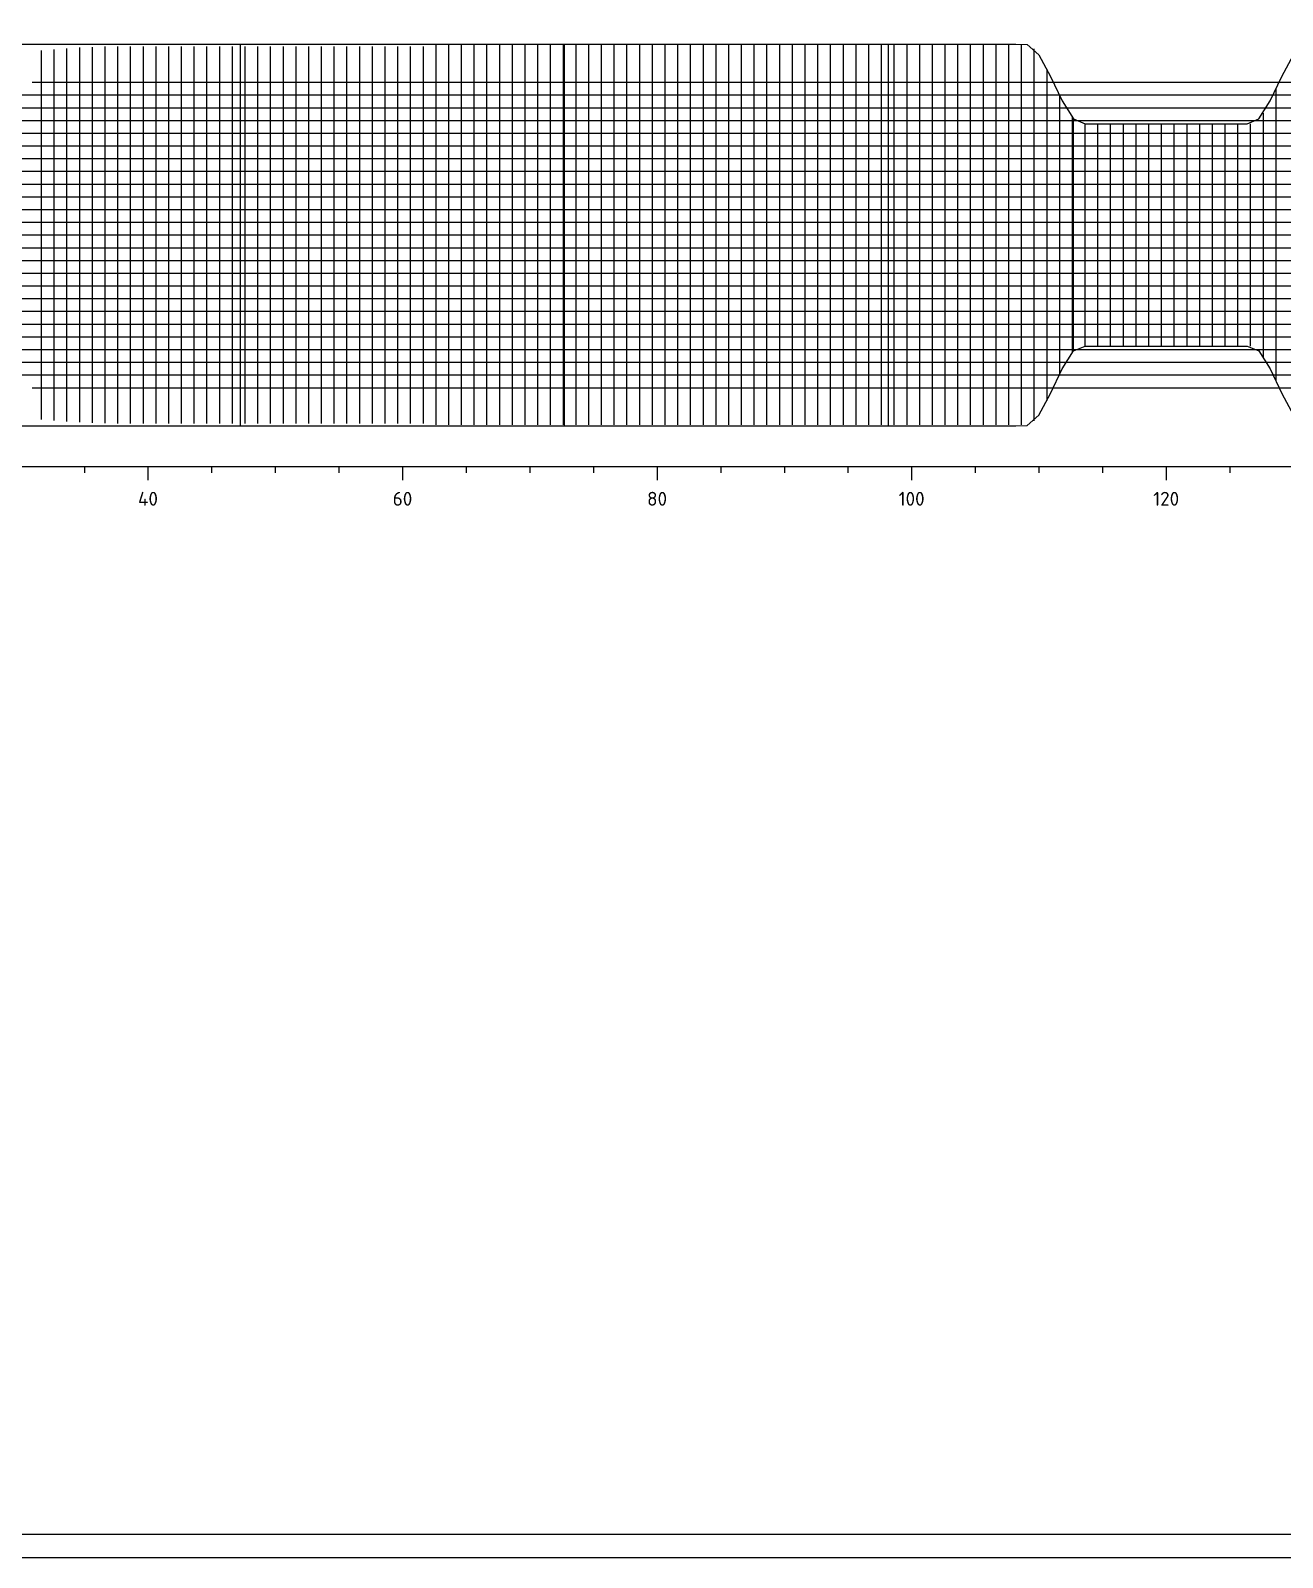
# Model space of a CAD drawing. Header units: millimetres. Extents: x -13100 to 155100, y -57150 to 61650.
# Drawn here: x 16925 to 71025, y -57150 to 8834 of the extents above; entities that cross this region are included whole.
import ezdxf
from ezdxf.enums import TextEntityAlignment as Align

# ---------------------------------------------------------------- set-up
doc = ezdxf.new("R2010")
doc.units = ezdxf.units.MM
for name, color, linetype in [('00_РАМКА', 7, 'Continuous'), ('01_ОБШИВКА', 7, 'Continuous'), ('03_ПЕРЕБОРКИ', 1, 'Continuous'), ('09_РАЗМЕРЫ', 6, 'Continuous'), ('10_НАБОР', 9, 'Continuous'), ('21_СЕТКА', 9, 'Continuous')]:
    doc.layers.add(name, color=color, linetype=linetype)
doc.styles.add('ГОСТ', font='isocpeur.ttf')

msp = doc.modelspace()

# ---------------------------------------------------------------- linework, layer by layer
at = {"layer": '00_РАМКА'}
for points in [[(-13100, -57150), (155100, -57150), (155100, 61650), (-13100, 61650)], [(-9100, -56150), (154100, -56150), (154100, 60650), (-9100, 60650)]]:
    msp.add_lwpolyline(points, close=True, dxfattribs=at)
at = {"layer": '01_ОБШИВКА'}
for points in [[(16500, 8250), (17000, 8250), (17500, 8250), (18000, 8250), (18500, 8250), (19000, 8250), (19500, 8250), (20000, 8250), (20500, 8250), (21000, 8250), (21500, 8250), (22000, 8250), (22500, 8250), (23000, 8250), (23500, 8250), (24000, 8250), (24500, 8250), (25000, 8250), (25500, 8250), (26000, 8250), (26500, 8250), (27000, 8250), (27500, 8250), (28000, 8250), (28500, 8250), (29000, 8250), (29500, 8250), (30000, 8250), (30500, 8250), (31000, 8250), (31500, 8250), (32000, 8250), (32500, 8250), (33000, 8250), (33500, 8250), (34000, 8250), (34500, 8250), (35000, 8250), (35500, 8250), (36000, 8250), (36500, 8250), (37000, 8250), (37500, 8250), (38000, 8250), (38500, 8250), (39000, 8250), (39500, 8250), (40000, 8250), (40500, 8250), (41000, 8250), (41500, 8250), (42000, 8250), (42500, 8250), (43000, 8250), (43500, 8250), (44000, 8250), (44500, 8250), (45000, 8250), (45500, 8250), (46000, 8250), (46500, 8250), (47000, 8250), (47500, 8250), (48000, 8250), (48500, 8250), (49000, 8250), (49500, 8250), (50000, 8250), (50500, 8250), (51000, 8250), (51500, 8250), (52000, 8250), (52500, 8250), (53000, 8250), (53500, 8250), (54000, 8250), (54500, 8250), (55000, 8250), (55500, 8250), (56000, 8250), (56500, 8250), (57000, 8250), (57500, 8250), (58000, 8250), (58500, 8250), (59000, 8250), (59500, 8250), (60000, 8236), (60500, 7782), (61000, 6848), (61500, 5791), (62000, 5013), (62500, 4800), (63000, 4800), (63500, 4800), (64000, 4800), (64500, 4800), (65000, 4800), (65500, 4800), (66000, 4800), (66500, 4800), (67000, 4800), (67500, 4800), (68000, 4800), (68500, 4800), (69000, 4800), (69500, 4800), (70000, 5013), (70500, 5791), (71000, 6848), (71500, 7782)], [(16500, -8250), (17000, -8250), (17500, -8250), (18000, -8250), (18500, -8250), (19000, -8250), (19500, -8250), (20000, -8250), (20500, -8250), (21000, -8250), (21500, -8250), (22000, -8250), (22500, -8250), (23000, -8250), (23500, -8250), (24000, -8250), (24500, -8250), (25000, -8250), (25500, -8250), (26000, -8250), (26500, -8250), (27000, -8250), (27500, -8250), (28000, -8250), (28500, -8250), (29000, -8250), (29500, -8250), (30000, -8250), (30500, -8250), (31000, -8250), (31500, -8250), (32000, -8250), (32500, -8250), (33000, -8250), (33500, -8250), (34000, -8250), (34500, -8250), (35000, -8250), (35500, -8250), (36000, -8250), (36500, -8250), (37000, -8250), (37500, -8250), (38000, -8250), (38500, -8250), (39000, -8250), (39500, -8250), (40000, -8250), (40500, -8250), (41000, -8250), (41500, -8250), (42000, -8250), (42500, -8250), (43000, -8250), (43500, -8250), (44000, -8250), (44500, -8250), (45000, -8250), (45500, -8250), (46000, -8250), (46500, -8250), (47000, -8250), (47500, -8250), (48000, -8250), (48500, -8250), (49000, -8250), (49500, -8250), (50000, -8250), (50500, -8250), (51000, -8250), (51500, -8250), (52000, -8250), (52500, -8250), (53000, -8250), (53500, -8250), (54000, -8250), (54500, -8250), (55000, -8250), (55500, -8250), (56000, -8250), (56500, -8250), (57000, -8250), (57500, -8250), (58000, -8250), (58500, -8250), (59000, -8250), (59500, -8250), (60000, -8236), (60500, -7782), (61000, -6848), (61500, -5791), (62000, -5013), (62500, -4800), (63000, -4800), (63500, -4800), (64000, -4800), (64500, -4800), (65000, -4800), (65500, -4800), (66000, -4800), (66500, -4800), (67000, -4800), (67500, -4800), (68000, -4800), (68500, -4800), (69000, -4800), (69500, -4800), (70000, -5013), (70500, -5791), (71000, -6848), (71500, -7782)]]:
    msp.add_lwpolyline(points, dxfattribs=at)
at = {"layer": '03_ПЕРЕБОРКИ'}
for p, q in [((26000, -8229), (26000, 8229)), ((40000, -8229), (40000, 8229)), ((54000, -8229), (54000, 8229)), ((62000, -5013), (62000, 5013))]:
    msp.add_line(p, q, dxfattribs=at)
at = {"layer": '09_РАЗМЕРЫ'}
for p, q in [((0, -10000), (139700, -10000)), ((19250, -10000), (19250, -10280)), ((22000, -10000), (22000, -10600)), ((24750, -10000), (24750, -10280)), ((27500, -10000), (27500, -10280)), ((30250, -10000), (30250, -10280)), ((33000, -10000), (33000, -10600)), ((35750, -10000), (35750, -10280)), ((38500, -10000), (38500, -10280)), ((41250, -10000), (41250, -10280)), ((44000, -10000), (44000, -10600)), ((46750, -10000), (46750, -10280)), ((49500, -10000), (49500, -10280)), ((52250, -10000), (52250, -10280)), ((55000, -10000), (55000, -10600)), ((57750, -10000), (57750, -10280)), ((60500, -10000), (60500, -10280)), ((63250, -10000), (63250, -10280)), ((66000, -10000), (66000, -10600)), ((68750, -10000), (68750, -10280))]:
    msp.add_line(p, q, dxfattribs=at)
at = {"layer": '10_НАБОР'}
for p, q in [((17400, -7972), (17400, 7972)), ((19600, -8120), (19600, 8120)), ((26200, -8149), (26200, 8149)), ((28400, -8149), (28400, 8149)), ((32800, -8149), (32800, 8149)), ((37200, -8206), (37200, 8206)), ((39400, -8206), (39400, 8206)), ((43800, -8206), (43800, 8206)), ((50400, -8206), (50400, 8206)), ((54800, -8206), (54800, 8206)), ((57000, -8206), (57000, 8206)), ((61400, -5992), (61400, 5992)), ((63600, -4800), (63600, 4800)), ((65800, -4800), (65800, 4800))]:
    msp.add_line(p, q, dxfattribs=at)
for points in [[(16500, 5500), (17000, 5500), (17500, 5500), (18000, 5500), (18500, 5500), (19000, 5500), (19500, 5500), (20000, 5500), (20500, 5500), (21000, 5500), (21500, 5500), (22000, 5500), (22500, 5500), (23000, 5500), (23500, 5500), (24000, 5500), (24500, 5500), (25000, 5500), (25500, 5500), (26000, 5500), (26500, 5500), (27000, 5500), (27500, 5500), (28000, 5500), (28500, 5500), (29000, 5500), (29500, 5500), (30000, 5500), (30500, 5500), (31000, 5500), (31500, 5500), (32000, 5500), (32500, 5500), (33000, 5500), (33500, 5500), (34000, 5500), (34500, 5500), (35000, 5500), (35500, 5500), (36000, 5500), (36500, 5500), (37000, 5500), (37500, 5500), (38000, 5500), (38500, 5500), (39000, 5500), (39500, 5500), (40000, 5500), (40500, 5500), (41000, 5500), (41500, 5500), (42000, 5500), (42500, 5500), (43000, 5500), (43500, 5500), (44000, 5500), (44500, 5500), (45000, 5500), (45500, 5500), (46000, 5500), (46500, 5500), (47000, 5500), (47500, 5500), (48000, 5500), (48500, 5500), (49000, 5500), (49500, 5500), (50000, 5500), (50500, 5500), (51000, 5500), (51500, 5500), (52000, 5500), (52500, 5500), (53000, 5500), (53500, 5500), (54000, 5500), (54500, 5500), (55000, 5500), (55500, 5500), (56000, 5500), (56500, 5500), (57000, 5500), (57500, 5500), (58000, 5500), (58500, 5500), (59000, 5500), (59500, 5500), (60000, 5500), (60500, 5500), (61000, 5500), (61500, 5500), (62000, 5500), (62500, 5500), (63000, 5500), (63500, 5500), (64000, 5500), (64500, 5500), (65000, 5500), (65500, 5500), (66000, 5500), (66500, 5500), (67000, 5500), (67500, 5500), (68000, 5500), (68500, 5500), (69000, 5500), (69500, 5500), (70000, 5500), (70500, 5500), (71000, 5500), (71500, 5500)], [(16500, 2750), (17000, 2750), (17500, 2750), (18000, 2750), (18500, 2750), (19000, 2750), (19500, 2750), (20000, 2750), (20500, 2750), (21000, 2750), (21500, 2750), (22000, 2750), (22500, 2750), (23000, 2750), (23500, 2750), (24000, 2750), (24500, 2750), (25000, 2750), (25500, 2750), (26000, 2750), (26500, 2750), (27000, 2750), (27500, 2750), (28000, 2750), (28500, 2750), (29000, 2750), (29500, 2750), (30000, 2750), (30500, 2750), (31000, 2750), (31500, 2750), (32000, 2750), (32500, 2750), (33000, 2750), (33500, 2750), (34000, 2750), (34500, 2750), (35000, 2750), (35500, 2750), (36000, 2750), (36500, 2750), (37000, 2750), (37500, 2750), (38000, 2750), (38500, 2750), (39000, 2750), (39500, 2750), (40000, 2750), (40500, 2750), (41000, 2750), (41500, 2750), (42000, 2750), (42500, 2750), (43000, 2750), (43500, 2750), (44000, 2750), (44500, 2750), (45000, 2750), (45500, 2750), (46000, 2750), (46500, 2750), (47000, 2750), (47500, 2750), (48000, 2750), (48500, 2750), (49000, 2750), (49500, 2750), (50000, 2750), (50500, 2750), (51000, 2750), (51500, 2750), (52000, 2750), (52500, 2750), (53000, 2750), (53500, 2750), (54000, 2750), (54500, 2750), (55000, 2750), (55500, 2750), (56000, 2750), (56500, 2750), (57000, 2750), (57500, 2750), (58000, 2750), (58500, 2750), (59000, 2750), (59500, 2750), (60000, 2750), (60500, 2750), (61000, 2750), (61500, 2750), (62000, 2750), (62500, 2750), (63000, 2750), (63500, 2750), (64000, 2750), (64500, 2750), (65000, 2750), (65500, 2750), (66000, 2750), (66500, 2750), (67000, 2750), (67500, 2750), (68000, 2750), (68500, 2750), (69000, 2750), (69500, 2750), (70000, 2750), (70500, 2750), (71000, 2750), (71500, 2750)], [(16500, 0), (17000, 0), (17500, 0), (18000, 0), (18500, 0), (19000, 0), (19500, 0), (20000, 0), (20500, 0), (21000, 0), (21500, 0), (22000, 0), (22500, 0), (23000, 0), (23500, 0), (24000, 0), (24500, 0), (25000, 0), (25500, 0), (26000, 0), (26500, 0), (27000, 0), (27500, 0), (28000, 0), (28500, 0), (29000, 0), (29500, 0), (30000, 0), (30500, 0), (31000, 0), (31500, 0), (32000, 0), (32500, 0), (33000, 0), (33500, 0), (34000, 0), (34500, 0), (35000, 0), (35500, 0), (36000, 0), (36500, 0), (37000, 0), (37500, 0), (38000, 0), (38500, 0), (39000, 0), (39500, 0), (40000, 0), (40500, 0), (41000, 0), (41500, 0), (42000, 0), (42500, 0), (43000, 0), (43500, 0), (44000, 0), (44500, 0), (45000, 0), (45500, 0), (46000, 0), (46500, 0), (47000, 0), (47500, 0), (48000, 0), (48500, 0), (49000, 0), (49500, 0), (50000, 0), (50500, 0), (51000, 0), (51500, 0), (52000, 0), (52500, 0), (53000, 0), (53500, 0), (54000, 0), (54500, 0), (55000, 0), (55500, 0), (56000, 0), (56500, 0), (57000, 0), (57500, 0), (58000, 0), (58500, 0), (59000, 0), (59500, 0), (60000, 0), (60500, 0), (61000, 0), (61500, 0), (62000, 0), (62500, 0), (63000, 0), (63500, 0), (64000, 0), (64500, 0), (65000, 0), (65500, 0), (66000, 0), (66500, 0), (67000, 0), (67500, 0), (68000, 0), (68500, 0), (69000, 0), (69500, 0), (70000, 0), (70500, 0), (71000, 0), (71500, 0)], [(16500, -2750), (17000, -2750), (17500, -2750), (18000, -2750), (18500, -2750), (19000, -2750), (19500, -2750), (20000, -2750), (20500, -2750), (21000, -2750), (21500, -2750), (22000, -2750), (22500, -2750), (23000, -2750), (23500, -2750), (24000, -2750), (24500, -2750), (25000, -2750), (25500, -2750), (26000, -2750), (26500, -2750), (27000, -2750), (27500, -2750), (28000, -2750), (28500, -2750), (29000, -2750), (29500, -2750), (30000, -2750), (30500, -2750), (31000, -2750), (31500, -2750), (32000, -2750), (32500, -2750), (33000, -2750), (33500, -2750), (34000, -2750), (34500, -2750), (35000, -2750), (35500, -2750), (36000, -2750), (36500, -2750), (37000, -2750), (37500, -2750), (38000, -2750), (38500, -2750), (39000, -2750), (39500, -2750), (40000, -2750), (40500, -2750), (41000, -2750), (41500, -2750), (42000, -2750), (42500, -2750), (43000, -2750), (43500, -2750), (44000, -2750), (44500, -2750), (45000, -2750), (45500, -2750), (46000, -2750), (46500, -2750), (47000, -2750), (47500, -2750), (48000, -2750), (48500, -2750), (49000, -2750), (49500, -2750), (50000, -2750), (50500, -2750), (51000, -2750), (51500, -2750), (52000, -2750), (52500, -2750), (53000, -2750), (53500, -2750), (54000, -2750), (54500, -2750), (55000, -2750), (55500, -2750), (56000, -2750), (56500, -2750), (57000, -2750), (57500, -2750), (58000, -2750), (58500, -2750), (59000, -2750), (59500, -2750), (60000, -2750), (60500, -2750), (61000, -2750), (61500, -2750), (62000, -2750), (62500, -2750), (63000, -2750), (63500, -2750), (64000, -2750), (64500, -2750), (65000, -2750), (65500, -2750), (66000, -2750), (66500, -2750), (67000, -2750), (67500, -2750), (68000, -2750), (68500, -2750), (69000, -2750), (69500, -2750), (70000, -2750), (70500, -2750), (71000, -2750), (71500, -2750)], [(16500, -5500), (17000, -5500), (17500, -5500), (18000, -5500), (18500, -5500), (19000, -5500), (19500, -5500), (20000, -5500), (20500, -5500), (21000, -5500), (21500, -5500), (22000, -5500), (22500, -5500), (23000, -5500), (23500, -5500), (24000, -5500), (24500, -5500), (25000, -5500), (25500, -5500), (26000, -5500), (26500, -5500), (27000, -5500), (27500, -5500), (28000, -5500), (28500, -5500), (29000, -5500), (29500, -5500), (30000, -5500), (30500, -5500), (31000, -5500), (31500, -5500), (32000, -5500), (32500, -5500), (33000, -5500), (33500, -5500), (34000, -5500), (34500, -5500), (35000, -5500), (35500, -5500), (36000, -5500), (36500, -5500), (37000, -5500), (37500, -5500), (38000, -5500), (38500, -5500), (39000, -5500), (39500, -5500), (40000, -5500), (40500, -5500), (41000, -5500), (41500, -5500), (42000, -5500), (42500, -5500), (43000, -5500), (43500, -5500), (44000, -5500), (44500, -5500), (45000, -5500), (45500, -5500), (46000, -5500), (46500, -5500), (47000, -5500), (47500, -5500), (48000, -5500), (48500, -5500), (49000, -5500), (49500, -5500), (50000, -5500), (50500, -5500), (51000, -5500), (51500, -5500), (52000, -5500), (52500, -5500), (53000, -5500), (53500, -5500), (54000, -5500), (54500, -5500), (55000, -5500), (55500, -5500), (56000, -5500), (56500, -5500), (57000, -5500), (57500, -5500), (58000, -5500), (58500, -5500), (59000, -5500), (59500, -5500), (60000, -5500), (60500, -5500), (61000, -5500), (61500, -5500), (62000, -5500), (62500, -5500), (63000, -5500), (63500, -5500), (64000, -5500), (64500, -5500), (65000, -5500), (65500, -5500), (66000, -5500), (66500, -5500), (67000, -5500), (67500, -5500), (68000, -5500), (68500, -5500), (69000, -5500), (69500, -5500), (70000, -5500), (70500, -5500), (71000, -5500), (71500, -5500)]]:
    msp.add_lwpolyline(points, dxfattribs=at)
at = {"layer": '21_СЕТКА'}
for p, q in [((17950, -8020), (17950, 8020)), ((18500, -8061), (18500, 8061)), ((19050, -8094), (19050, 8094)), ((20150, -8138), (20150, 8138)), ((20700, -8147), (20700, 8147)), ((21250, -8149), (21250, 8149)), ((21800, -8149), (21800, 8149)), ((22350, -8149), (22350, 8149)), ((22900, -8149), (22900, 8149)), ((23450, -8149), (23450, 8149)), ((24000, -8149), (24000, 8149)), ((24550, -8149), (24550, 8149)), ((25100, -8149), (25100, 8149)), ((25650, -8149), (25650, 8149)), ((26750, -8149), (26750, 8149)), ((27300, -8149), (27300, 8149)), ((27850, -8149), (27850, 8149)), ((28950, -8149), (28950, 8149)), ((29500, -8149), (29500, 8149)), ((30050, -8149), (30050, 8149)), ((30600, -8149), (30600, 8149)), ((31150, -8149), (31150, 8149)), ((31700, -8149), (31700, 8149)), ((32250, -8149), (32250, 8149)), ((33350, -8149), (33350, 8149)), ((33900, -8149), (33900, 8149)), ((34450, -8206), (34450, 8206)), ((35000, -8206), (35000, 8206)), ((35550, -8206), (35550, 8206)), ((36100, -8206), (36100, 8206)), ((36650, -8206), (36650, 8206)), ((37750, -8206), (37750, 8206)), ((38300, -8206), (38300, 8206)), ((38850, -8206), (38850, 8206)), ((39950, -8206), (39950, 8206)), ((40500, -8206), (40500, 8206)), ((41050, -8206), (41050, 8206)), ((41600, -8206), (41600, 8206)), ((42150, -8206), (42150, 8206)), ((42700, -8206), (42700, 8206)), ((43250, -8206), (43250, 8206)), ((44350, -8206), (44350, 8206)), ((44900, -8206), (44900, 8206)), ((45450, -8206), (45450, 8206)), ((46000, -8206), (46000, 8206)), ((46550, -8206), (46550, 8206)), ((47100, -8206), (47100, 8206)), ((47650, -8206), (47650, 8206)), ((48200, -8206), (48200, 8206)), ((48750, -8206), (48750, 8206)), ((49300, -8206), (49300, 8206)), ((49850, -8206), (49850, 8206)), ((50950, -8206), (50950, 8206)), ((51500, -8206), (51500, 8206)), ((52050, -8206), (52050, 8206)), ((52600, -8206), (52600, 8206)), ((53150, -8206), (53150, 8206)), ((53700, -8206), (53700, 8206)), ((54250, -8206), (54250, 8206)), ((55350, -8206), (55350, 8206)), ((55900, -8206), (55900, 8206)), ((56450, -8206), (56450, 8206)), ((57550, -8206), (57550, 8206)), ((58100, -8206), (58100, 8206)), ((58650, -8206), (58650, 8206)), ((59200, -8206), (59200, 8206)), ((59750, -8206), (59750, 8206)), ((60300, -8037), (60300, 8037)), ((60850, -7160), (60850, 7160)), ((70750, -6309), (70750, 6309)), ((61950, -5069), (61950, 5069)), ((62500, -4800), (62500, 4800)), ((63050, -4800), (63050, 4800)), ((64150, -4800), (64150, 4800)), ((64700, -4800), (64700, 4800)), ((65250, -4800), (65250, 4800)), ((66350, -4800), (66350, 4800)), ((66900, -4800), (66900, 4800)), ((67450, -4800), (67450, 4800)), ((68000, -4800), (68000, 4800)), ((68550, -4800), (68550, 4800)), ((69100, -4800), (69100, 4800)), ((69650, -4803), (69650, 4803)), ((70200, -5268), (70200, 5268))]:
    msp.add_line(p, q, dxfattribs=at)
for points in [[(17000, 6600), (17500, 6600), (18000, 6600), (18500, 6600), (19000, 6600), (19500, 6600), (20000, 6600), (20500, 6600), (21000, 6600), (21500, 6600), (22000, 6600), (22500, 6600), (23000, 6600), (23500, 6600), (24000, 6600), (24500, 6600), (25000, 6600), (25500, 6600), (26000, 6600), (26500, 6600), (27000, 6600), (27500, 6600), (28000, 6600), (28500, 6600), (29000, 6600), (29500, 6600), (30000, 6600), (30500, 6600), (31000, 6600), (31500, 6600), (32000, 6600), (32500, 6600), (33000, 6600), (33500, 6600), (34000, 6600), (34500, 6600), (35000, 6600), (35500, 6600), (36000, 6600), (36500, 6600), (37000, 6600), (37500, 6600), (38000, 6600), (38500, 6600), (39000, 6600), (39500, 6600), (40000, 6600), (40500, 6600), (41000, 6600), (41500, 6600), (42000, 6600), (42500, 6600), (43000, 6600), (43500, 6600), (44000, 6600), (44500, 6600), (45000, 6600), (45500, 6600), (46000, 6600), (46500, 6600), (47000, 6600), (47500, 6600), (48000, 6600), (48500, 6600), (49000, 6600), (49500, 6600), (50000, 6600), (50500, 6600), (51000, 6600), (51500, 6600), (52000, 6600), (52500, 6600), (53000, 6600), (53500, 6600), (54000, 6600), (54500, 6600), (55000, 6600), (55500, 6600), (56000, 6600), (56500, 6600), (57000, 6600), (57500, 6600), (58000, 6600), (58500, 6600), (59000, 6600), (59500, 6600), (60000, 6600), (60500, 6600), (61000, 6600), (61500, 6600), (62000, 6600), (62500, 6600), (63000, 6600), (63500, 6600), (64000, 6600), (64500, 6600), (65000, 6600), (65500, 6600), (66000, 6600), (66500, 6600), (67000, 6600), (67500, 6600), (68000, 6600), (68500, 6600), (69000, 6600), (69500, 6600), (70000, 6600), (70500, 6600), (71000, 6600), (71500, 6600)], [(16500, 6050), (17000, 6050), (17500, 6050), (18000, 6050), (18500, 6050), (19000, 6050), (19500, 6050), (20000, 6050), (20500, 6050), (21000, 6050), (21500, 6050), (22000, 6050), (22500, 6050), (23000, 6050), (23500, 6050), (24000, 6050), (24500, 6050), (25000, 6050), (25500, 6050), (26000, 6050), (26500, 6050), (27000, 6050), (27500, 6050), (28000, 6050), (28500, 6050), (29000, 6050), (29500, 6050), (30000, 6050), (30500, 6050), (31000, 6050), (31500, 6050), (32000, 6050), (32500, 6050), (33000, 6050), (33500, 6050), (34000, 6050), (34500, 6050), (35000, 6050), (35500, 6050), (36000, 6050), (36500, 6050), (37000, 6050), (37500, 6050), (38000, 6050), (38500, 6050), (39000, 6050), (39500, 6050), (40000, 6050), (40500, 6050), (41000, 6050), (41500, 6050), (42000, 6050), (42500, 6050), (43000, 6050), (43500, 6050), (44000, 6050), (44500, 6050), (45000, 6050), (45500, 6050), (46000, 6050), (46500, 6050), (47000, 6050), (47500, 6050), (48000, 6050), (48500, 6050), (49000, 6050), (49500, 6050), (50000, 6050), (50500, 6050), (51000, 6050), (51500, 6050), (52000, 6050), (52500, 6050), (53000, 6050), (53500, 6050), (54000, 6050), (54500, 6050), (55000, 6050), (55500, 6050), (56000, 6050), (56500, 6050), (57000, 6050), (57500, 6050), (58000, 6050), (58500, 6050), (59000, 6050), (59500, 6050), (60000, 6050), (60500, 6050), (61000, 6050), (61500, 6050), (62000, 6050), (62500, 6050), (63000, 6050), (63500, 6050), (64000, 6050), (64500, 6050), (65000, 6050), (65500, 6050), (66000, 6050), (66500, 6050), (67000, 6050), (67500, 6050), (68000, 6050), (68500, 6050), (69000, 6050), (69500, 6050), (70000, 6050), (70500, 6050), (71000, 6050), (71500, 6050)], [(16500, 4950), (17000, 4950), (17500, 4950), (18000, 4950), (18500, 4950), (19000, 4950), (19500, 4950), (20000, 4950), (20500, 4950), (21000, 4950), (21500, 4950), (22000, 4950), (22500, 4950), (23000, 4950), (23500, 4950), (24000, 4950), (24500, 4950), (25000, 4950), (25500, 4950), (26000, 4950), (26500, 4950), (27000, 4950), (27500, 4950), (28000, 4950), (28500, 4950), (29000, 4950), (29500, 4950), (30000, 4950), (30500, 4950), (31000, 4950), (31500, 4950), (32000, 4950), (32500, 4950), (33000, 4950), (33500, 4950), (34000, 4950), (34500, 4950), (35000, 4950), (35500, 4950), (36000, 4950), (36500, 4950), (37000, 4950), (37500, 4950), (38000, 4950), (38500, 4950), (39000, 4950), (39500, 4950), (40000, 4950), (40500, 4950), (41000, 4950), (41500, 4950), (42000, 4950), (42500, 4950), (43000, 4950), (43500, 4950), (44000, 4950), (44500, 4950), (45000, 4950), (45500, 4950), (46000, 4950), (46500, 4950), (47000, 4950), (47500, 4950), (48000, 4950), (48500, 4950), (49000, 4950), (49500, 4950), (50000, 4950), (50500, 4950), (51000, 4950), (51500, 4950), (52000, 4950), (52500, 4950), (53000, 4950), (53500, 4950), (54000, 4950), (54500, 4950), (55000, 4950), (55500, 4950), (56000, 4950), (56500, 4950), (57000, 4950), (57500, 4950), (58000, 4950), (58500, 4950), (59000, 4950), (59500, 4950), (60000, 4950), (60500, 4950), (61000, 4950), (61500, 4950), (62000, 4950), (62500, 4950), (63000, 4950), (63500, 4950), (64000, 4950), (64500, 4950), (65000, 4950), (65500, 4950), (66000, 4950), (66500, 4950), (67000, 4950), (67500, 4950), (68000, 4950), (68500, 4950), (69000, 4950), (69500, 4950), (70000, 4950), (70500, 4950), (71000, 4950), (71500, 4950)], [(16500, 4400), (17000, 4400), (17500, 4400), (18000, 4400), (18500, 4400), (19000, 4400), (19500, 4400), (20000, 4400), (20500, 4400), (21000, 4400), (21500, 4400), (22000, 4400), (22500, 4400), (23000, 4400), (23500, 4400), (24000, 4400), (24500, 4400), (25000, 4400), (25500, 4400), (26000, 4400), (26500, 4400), (27000, 4400), (27500, 4400), (28000, 4400), (28500, 4400), (29000, 4400), (29500, 4400), (30000, 4400), (30500, 4400), (31000, 4400), (31500, 4400), (32000, 4400), (32500, 4400), (33000, 4400), (33500, 4400), (34000, 4400), (34500, 4400), (35000, 4400), (35500, 4400), (36000, 4400), (36500, 4400), (37000, 4400), (37500, 4400), (38000, 4400), (38500, 4400), (39000, 4400), (39500, 4400), (40000, 4400), (40500, 4400), (41000, 4400), (41500, 4400), (42000, 4400), (42500, 4400), (43000, 4400), (43500, 4400), (44000, 4400), (44500, 4400), (45000, 4400), (45500, 4400), (46000, 4400), (46500, 4400), (47000, 4400), (47500, 4400), (48000, 4400), (48500, 4400), (49000, 4400), (49500, 4400), (50000, 4400), (50500, 4400), (51000, 4400), (51500, 4400), (52000, 4400), (52500, 4400), (53000, 4400), (53500, 4400), (54000, 4400), (54500, 4400), (55000, 4400), (55500, 4400), (56000, 4400), (56500, 4400), (57000, 4400), (57500, 4400), (58000, 4400), (58500, 4400), (59000, 4400), (59500, 4400), (60000, 4400), (60500, 4400), (61000, 4400), (61500, 4400), (62000, 4400), (62500, 4400), (63000, 4400), (63500, 4400), (64000, 4400), (64500, 4400), (65000, 4400), (65500, 4400), (66000, 4400), (66500, 4400), (67000, 4400), (67500, 4400), (68000, 4400), (68500, 4400), (69000, 4400), (69500, 4400), (70000, 4400), (70500, 4400), (71000, 4400), (71500, 4400)], [(16500, 3850), (17000, 3850), (17500, 3850), (18000, 3850), (18500, 3850), (19000, 3850), (19500, 3850), (20000, 3850), (20500, 3850), (21000, 3850), (21500, 3850), (22000, 3850), (22500, 3850), (23000, 3850), (23500, 3850), (24000, 3850), (24500, 3850), (25000, 3850), (25500, 3850), (26000, 3850), (26500, 3850), (27000, 3850), (27500, 3850), (28000, 3850), (28500, 3850), (29000, 3850), (29500, 3850), (30000, 3850), (30500, 3850), (31000, 3850), (31500, 3850), (32000, 3850), (32500, 3850), (33000, 3850), (33500, 3850), (34000, 3850), (34500, 3850), (35000, 3850), (35500, 3850), (36000, 3850), (36500, 3850), (37000, 3850), (37500, 3850), (38000, 3850), (38500, 3850), (39000, 3850), (39500, 3850), (40000, 3850), (40500, 3850), (41000, 3850), (41500, 3850), (42000, 3850), (42500, 3850), (43000, 3850), (43500, 3850), (44000, 3850), (44500, 3850), (45000, 3850), (45500, 3850), (46000, 3850), (46500, 3850), (47000, 3850), (47500, 3850), (48000, 3850), (48500, 3850), (49000, 3850), (49500, 3850), (50000, 3850), (50500, 3850), (51000, 3850), (51500, 3850), (52000, 3850), (52500, 3850), (53000, 3850), (53500, 3850), (54000, 3850), (54500, 3850), (55000, 3850), (55500, 3850), (56000, 3850), (56500, 3850), (57000, 3850), (57500, 3850), (58000, 3850), (58500, 3850), (59000, 3850), (59500, 3850), (60000, 3850), (60500, 3850), (61000, 3850), (61500, 3850), (62000, 3850), (62500, 3850), (63000, 3850), (63500, 3850), (64000, 3850), (64500, 3850), (65000, 3850), (65500, 3850), (66000, 3850), (66500, 3850), (67000, 3850), (67500, 3850), (68000, 3850), (68500, 3850), (69000, 3850), (69500, 3850), (70000, 3850), (70500, 3850), (71000, 3850), (71500, 3850)], [(16500, 3300), (17000, 3300), (17500, 3300), (18000, 3300), (18500, 3300), (19000, 3300), (19500, 3300), (20000, 3300), (20500, 3300), (21000, 3300), (21500, 3300), (22000, 3300), (22500, 3300), (23000, 3300), (23500, 3300), (24000, 3300), (24500, 3300), (25000, 3300), (25500, 3300), (26000, 3300), (26500, 3300), (27000, 3300), (27500, 3300), (28000, 3300), (28500, 3300), (29000, 3300), (29500, 3300), (30000, 3300), (30500, 3300), (31000, 3300), (31500, 3300), (32000, 3300), (32500, 3300), (33000, 3300), (33500, 3300), (34000, 3300), (34500, 3300), (35000, 3300), (35500, 3300), (36000, 3300), (36500, 3300), (37000, 3300), (37500, 3300), (38000, 3300), (38500, 3300), (39000, 3300), (39500, 3300), (40000, 3300), (40500, 3300), (41000, 3300), (41500, 3300), (42000, 3300), (42500, 3300), (43000, 3300), (43500, 3300), (44000, 3300), (44500, 3300), (45000, 3300), (45500, 3300), (46000, 3300), (46500, 3300), (47000, 3300), (47500, 3300), (48000, 3300), (48500, 3300), (49000, 3300), (49500, 3300), (50000, 3300), (50500, 3300), (51000, 3300), (51500, 3300), (52000, 3300), (52500, 3300), (53000, 3300), (53500, 3300), (54000, 3300), (54500, 3300), (55000, 3300), (55500, 3300), (56000, 3300), (56500, 3300), (57000, 3300), (57500, 3300), (58000, 3300), (58500, 3300), (59000, 3300), (59500, 3300), (60000, 3300), (60500, 3300), (61000, 3300), (61500, 3300), (62000, 3300), (62500, 3300), (63000, 3300), (63500, 3300), (64000, 3300), (64500, 3300), (65000, 3300), (65500, 3300), (66000, 3300), (66500, 3300), (67000, 3300), (67500, 3300), (68000, 3300), (68500, 3300), (69000, 3300), (69500, 3300), (70000, 3300), (70500, 3300), (71000, 3300), (71500, 3300)], [(16500, 2200), (17000, 2200), (17500, 2200), (18000, 2200), (18500, 2200), (19000, 2200), (19500, 2200), (20000, 2200), (20500, 2200), (21000, 2200), (21500, 2200), (22000, 2200), (22500, 2200), (23000, 2200), (23500, 2200), (24000, 2200), (24500, 2200), (25000, 2200), (25500, 2200), (26000, 2200), (26500, 2200), (27000, 2200), (27500, 2200), (28000, 2200), (28500, 2200), (29000, 2200), (29500, 2200), (30000, 2200), (30500, 2200), (31000, 2200), (31500, 2200), (32000, 2200), (32500, 2200), (33000, 2200), (33500, 2200), (34000, 2200), (34500, 2200), (35000, 2200), (35500, 2200), (36000, 2200), (36500, 2200), (37000, 2200), (37500, 2200), (38000, 2200), (38500, 2200), (39000, 2200), (39500, 2200), (40000, 2200), (40500, 2200), (41000, 2200), (41500, 2200), (42000, 2200), (42500, 2200), (43000, 2200), (43500, 2200), (44000, 2200), (44500, 2200), (45000, 2200), (45500, 2200), (46000, 2200), (46500, 2200), (47000, 2200), (47500, 2200), (48000, 2200), (48500, 2200), (49000, 2200), (49500, 2200), (50000, 2200), (50500, 2200), (51000, 2200), (51500, 2200), (52000, 2200), (52500, 2200), (53000, 2200), (53500, 2200), (54000, 2200), (54500, 2200), (55000, 2200), (55500, 2200), (56000, 2200), (56500, 2200), (57000, 2200), (57500, 2200), (58000, 2200), (58500, 2200), (59000, 2200), (59500, 2200), (60000, 2200), (60500, 2200), (61000, 2200), (61500, 2200), (62000, 2200), (62500, 2200), (63000, 2200), (63500, 2200), (64000, 2200), (64500, 2200), (65000, 2200), (65500, 2200), (66000, 2200), (66500, 2200), (67000, 2200), (67500, 2200), (68000, 2200), (68500, 2200), (69000, 2200), (69500, 2200), (70000, 2200), (70500, 2200), (71000, 2200), (71500, 2200)], [(16500, 1650), (17000, 1650), (17500, 1650), (18000, 1650), (18500, 1650), (19000, 1650), (19500, 1650), (20000, 1650), (20500, 1650), (21000, 1650), (21500, 1650), (22000, 1650), (22500, 1650), (23000, 1650), (23500, 1650), (24000, 1650), (24500, 1650), (25000, 1650), (25500, 1650), (26000, 1650), (26500, 1650), (27000, 1650), (27500, 1650), (28000, 1650), (28500, 1650), (29000, 1650), (29500, 1650), (30000, 1650), (30500, 1650), (31000, 1650), (31500, 1650), (32000, 1650), (32500, 1650), (33000, 1650), (33500, 1650), (34000, 1650), (34500, 1650), (35000, 1650), (35500, 1650), (36000, 1650), (36500, 1650), (37000, 1650), (37500, 1650), (38000, 1650), (38500, 1650), (39000, 1650), (39500, 1650), (40000, 1650), (40500, 1650), (41000, 1650), (41500, 1650), (42000, 1650), (42500, 1650), (43000, 1650), (43500, 1650), (44000, 1650), (44500, 1650), (45000, 1650), (45500, 1650), (46000, 1650), (46500, 1650), (47000, 1650), (47500, 1650), (48000, 1650), (48500, 1650), (49000, 1650), (49500, 1650), (50000, 1650), (50500, 1650), (51000, 1650), (51500, 1650), (52000, 1650), (52500, 1650), (53000, 1650), (53500, 1650), (54000, 1650), (54500, 1650), (55000, 1650), (55500, 1650), (56000, 1650), (56500, 1650), (57000, 1650), (57500, 1650), (58000, 1650), (58500, 1650), (59000, 1650), (59500, 1650), (60000, 1650), (60500, 1650), (61000, 1650), (61500, 1650), (62000, 1650), (62500, 1650), (63000, 1650), (63500, 1650), (64000, 1650), (64500, 1650), (65000, 1650), (65500, 1650), (66000, 1650), (66500, 1650), (67000, 1650), (67500, 1650), (68000, 1650), (68500, 1650), (69000, 1650), (69500, 1650), (70000, 1650), (70500, 1650), (71000, 1650), (71500, 1650)], [(16500, 1100), (17000, 1100), (17500, 1100), (18000, 1100), (18500, 1100), (19000, 1100), (19500, 1100), (20000, 1100), (20500, 1100), (21000, 1100), (21500, 1100), (22000, 1100), (22500, 1100), (23000, 1100), (23500, 1100), (24000, 1100), (24500, 1100), (25000, 1100), (25500, 1100), (26000, 1100), (26500, 1100), (27000, 1100), (27500, 1100), (28000, 1100), (28500, 1100), (29000, 1100), (29500, 1100), (30000, 1100), (30500, 1100), (31000, 1100), (31500, 1100), (32000, 1100), (32500, 1100), (33000, 1100), (33500, 1100), (34000, 1100), (34500, 1100), (35000, 1100), (35500, 1100), (36000, 1100), (36500, 1100), (37000, 1100), (37500, 1100), (38000, 1100), (38500, 1100), (39000, 1100), (39500, 1100), (40000, 1100), (40500, 1100), (41000, 1100), (41500, 1100), (42000, 1100), (42500, 1100), (43000, 1100), (43500, 1100), (44000, 1100), (44500, 1100), (45000, 1100), (45500, 1100), (46000, 1100), (46500, 1100), (47000, 1100), (47500, 1100), (48000, 1100), (48500, 1100), (49000, 1100), (49500, 1100), (50000, 1100), (50500, 1100), (51000, 1100), (51500, 1100), (52000, 1100), (52500, 1100), (53000, 1100), (53500, 1100), (54000, 1100), (54500, 1100), (55000, 1100), (55500, 1100), (56000, 1100), (56500, 1100), (57000, 1100), (57500, 1100), (58000, 1100), (58500, 1100), (59000, 1100), (59500, 1100), (60000, 1100), (60500, 1100), (61000, 1100), (61500, 1100), (62000, 1100), (62500, 1100), (63000, 1100), (63500, 1100), (64000, 1100), (64500, 1100), (65000, 1100), (65500, 1100), (66000, 1100), (66500, 1100), (67000, 1100), (67500, 1100), (68000, 1100), (68500, 1100), (69000, 1100), (69500, 1100), (70000, 1100), (70500, 1100), (71000, 1100), (71500, 1100)], [(16500, 550), (17000, 550), (17500, 550), (18000, 550), (18500, 550), (19000, 550), (19500, 550), (20000, 550), (20500, 550), (21000, 550), (21500, 550), (22000, 550), (22500, 550), (23000, 550), (23500, 550), (24000, 550), (24500, 550), (25000, 550), (25500, 550), (26000, 550), (26500, 550), (27000, 550), (27500, 550), (28000, 550), (28500, 550), (29000, 550), (29500, 550), (30000, 550), (30500, 550), (31000, 550), (31500, 550), (32000, 550), (32500, 550), (33000, 550), (33500, 550), (34000, 550), (34500, 550), (35000, 550), (35500, 550), (36000, 550), (36500, 550), (37000, 550), (37500, 550), (38000, 550), (38500, 550), (39000, 550), (39500, 550), (40000, 550), (40500, 550), (41000, 550), (41500, 550), (42000, 550), (42500, 550), (43000, 550), (43500, 550), (44000, 550), (44500, 550), (45000, 550), (45500, 550), (46000, 550), (46500, 550), (47000, 550), (47500, 550), (48000, 550), (48500, 550), (49000, 550), (49500, 550), (50000, 550), (50500, 550), (51000, 550), (51500, 550), (52000, 550), (52500, 550), (53000, 550), (53500, 550), (54000, 550), (54500, 550), (55000, 550), (55500, 550), (56000, 550), (56500, 550), (57000, 550), (57500, 550), (58000, 550), (58500, 550), (59000, 550), (59500, 550), (60000, 550), (60500, 550), (61000, 550), (61500, 550), (62000, 550), (62500, 550), (63000, 550), (63500, 550), (64000, 550), (64500, 550), (65000, 550), (65500, 550), (66000, 550), (66500, 550), (67000, 550), (67500, 550), (68000, 550), (68500, 550), (69000, 550), (69500, 550), (70000, 550), (70500, 550), (71000, 550), (71500, 550)], [(16500, -550), (17000, -550), (17500, -550), (18000, -550), (18500, -550), (19000, -550), (19500, -550), (20000, -550), (20500, -550), (21000, -550), (21500, -550), (22000, -550), (22500, -550), (23000, -550), (23500, -550), (24000, -550), (24500, -550), (25000, -550), (25500, -550), (26000, -550), (26500, -550), (27000, -550), (27500, -550), (28000, -550), (28500, -550), (29000, -550), (29500, -550), (30000, -550), (30500, -550), (31000, -550), (31500, -550), (32000, -550), (32500, -550), (33000, -550), (33500, -550), (34000, -550), (34500, -550), (35000, -550), (35500, -550), (36000, -550), (36500, -550), (37000, -550), (37500, -550), (38000, -550), (38500, -550), (39000, -550), (39500, -550), (40000, -550), (40500, -550), (41000, -550), (41500, -550), (42000, -550), (42500, -550), (43000, -550), (43500, -550), (44000, -550), (44500, -550), (45000, -550), (45500, -550), (46000, -550), (46500, -550), (47000, -550), (47500, -550), (48000, -550), (48500, -550), (49000, -550), (49500, -550), (50000, -550), (50500, -550), (51000, -550), (51500, -550), (52000, -550), (52500, -550), (53000, -550), (53500, -550), (54000, -550), (54500, -550), (55000, -550), (55500, -550), (56000, -550), (56500, -550), (57000, -550), (57500, -550), (58000, -550), (58500, -550), (59000, -550), (59500, -550), (60000, -550), (60500, -550), (61000, -550), (61500, -550), (62000, -550), (62500, -550), (63000, -550), (63500, -550), (64000, -550), (64500, -550), (65000, -550), (65500, -550), (66000, -550), (66500, -550), (67000, -550), (67500, -550), (68000, -550), (68500, -550), (69000, -550), (69500, -550), (70000, -550), (70500, -550), (71000, -550), (71500, -550)], [(16500, -1100), (17000, -1100), (17500, -1100), (18000, -1100), (18500, -1100), (19000, -1100), (19500, -1100), (20000, -1100), (20500, -1100), (21000, -1100), (21500, -1100), (22000, -1100), (22500, -1100), (23000, -1100), (23500, -1100), (24000, -1100), (24500, -1100), (25000, -1100), (25500, -1100), (26000, -1100), (26500, -1100), (27000, -1100), (27500, -1100), (28000, -1100), (28500, -1100), (29000, -1100), (29500, -1100), (30000, -1100), (30500, -1100), (31000, -1100), (31500, -1100), (32000, -1100), (32500, -1100), (33000, -1100), (33500, -1100), (34000, -1100), (34500, -1100), (35000, -1100), (35500, -1100), (36000, -1100), (36500, -1100), (37000, -1100), (37500, -1100), (38000, -1100), (38500, -1100), (39000, -1100), (39500, -1100), (40000, -1100), (40500, -1100), (41000, -1100), (41500, -1100), (42000, -1100), (42500, -1100), (43000, -1100), (43500, -1100), (44000, -1100), (44500, -1100), (45000, -1100), (45500, -1100), (46000, -1100), (46500, -1100), (47000, -1100), (47500, -1100), (48000, -1100), (48500, -1100), (49000, -1100), (49500, -1100), (50000, -1100), (50500, -1100), (51000, -1100), (51500, -1100), (52000, -1100), (52500, -1100), (53000, -1100), (53500, -1100), (54000, -1100), (54500, -1100), (55000, -1100), (55500, -1100), (56000, -1100), (56500, -1100), (57000, -1100), (57500, -1100), (58000, -1100), (58500, -1100), (59000, -1100), (59500, -1100), (60000, -1100), (60500, -1100), (61000, -1100), (61500, -1100), (62000, -1100), (62500, -1100), (63000, -1100), (63500, -1100), (64000, -1100), (64500, -1100), (65000, -1100), (65500, -1100), (66000, -1100), (66500, -1100), (67000, -1100), (67500, -1100), (68000, -1100), (68500, -1100), (69000, -1100), (69500, -1100), (70000, -1100), (70500, -1100), (71000, -1100), (71500, -1100)], [(16500, -1650), (17000, -1650), (17500, -1650), (18000, -1650), (18500, -1650), (19000, -1650), (19500, -1650), (20000, -1650), (20500, -1650), (21000, -1650), (21500, -1650), (22000, -1650), (22500, -1650), (23000, -1650), (23500, -1650), (24000, -1650), (24500, -1650), (25000, -1650), (25500, -1650), (26000, -1650), (26500, -1650), (27000, -1650), (27500, -1650), (28000, -1650), (28500, -1650), (29000, -1650), (29500, -1650), (30000, -1650), (30500, -1650), (31000, -1650), (31500, -1650), (32000, -1650), (32500, -1650), (33000, -1650), (33500, -1650), (34000, -1650), (34500, -1650), (35000, -1650), (35500, -1650), (36000, -1650), (36500, -1650), (37000, -1650), (37500, -1650), (38000, -1650), (38500, -1650), (39000, -1650), (39500, -1650), (40000, -1650), (40500, -1650), (41000, -1650), (41500, -1650), (42000, -1650), (42500, -1650), (43000, -1650), (43500, -1650), (44000, -1650), (44500, -1650), (45000, -1650), (45500, -1650), (46000, -1650), (46500, -1650), (47000, -1650), (47500, -1650), (48000, -1650), (48500, -1650), (49000, -1650), (49500, -1650), (50000, -1650), (50500, -1650), (51000, -1650), (51500, -1650), (52000, -1650), (52500, -1650), (53000, -1650), (53500, -1650), (54000, -1650), (54500, -1650), (55000, -1650), (55500, -1650), (56000, -1650), (56500, -1650), (57000, -1650), (57500, -1650), (58000, -1650), (58500, -1650), (59000, -1650), (59500, -1650), (60000, -1650), (60500, -1650), (61000, -1650), (61500, -1650), (62000, -1650), (62500, -1650), (63000, -1650), (63500, -1650), (64000, -1650), (64500, -1650), (65000, -1650), (65500, -1650), (66000, -1650), (66500, -1650), (67000, -1650), (67500, -1650), (68000, -1650), (68500, -1650), (69000, -1650), (69500, -1650), (70000, -1650), (70500, -1650), (71000, -1650), (71500, -1650)], [(16500, -2200), (17000, -2200), (17500, -2200), (18000, -2200), (18500, -2200), (19000, -2200), (19500, -2200), (20000, -2200), (20500, -2200), (21000, -2200), (21500, -2200), (22000, -2200), (22500, -2200), (23000, -2200), (23500, -2200), (24000, -2200), (24500, -2200), (25000, -2200), (25500, -2200), (26000, -2200), (26500, -2200), (27000, -2200), (27500, -2200), (28000, -2200), (28500, -2200), (29000, -2200), (29500, -2200), (30000, -2200), (30500, -2200), (31000, -2200), (31500, -2200), (32000, -2200), (32500, -2200), (33000, -2200), (33500, -2200), (34000, -2200), (34500, -2200), (35000, -2200), (35500, -2200), (36000, -2200), (36500, -2200), (37000, -2200), (37500, -2200), (38000, -2200), (38500, -2200), (39000, -2200), (39500, -2200), (40000, -2200), (40500, -2200), (41000, -2200), (41500, -2200), (42000, -2200), (42500, -2200), (43000, -2200), (43500, -2200), (44000, -2200), (44500, -2200), (45000, -2200), (45500, -2200), (46000, -2200), (46500, -2200), (47000, -2200), (47500, -2200), (48000, -2200), (48500, -2200), (49000, -2200), (49500, -2200), (50000, -2200), (50500, -2200), (51000, -2200), (51500, -2200), (52000, -2200), (52500, -2200), (53000, -2200), (53500, -2200), (54000, -2200), (54500, -2200), (55000, -2200), (55500, -2200), (56000, -2200), (56500, -2200), (57000, -2200), (57500, -2200), (58000, -2200), (58500, -2200), (59000, -2200), (59500, -2200), (60000, -2200), (60500, -2200), (61000, -2200), (61500, -2200), (62000, -2200), (62500, -2200), (63000, -2200), (63500, -2200), (64000, -2200), (64500, -2200), (65000, -2200), (65500, -2200), (66000, -2200), (66500, -2200), (67000, -2200), (67500, -2200), (68000, -2200), (68500, -2200), (69000, -2200), (69500, -2200), (70000, -2200), (70500, -2200), (71000, -2200), (71500, -2200)], [(16500, -3300), (17000, -3300), (17500, -3300), (18000, -3300), (18500, -3300), (19000, -3300), (19500, -3300), (20000, -3300), (20500, -3300), (21000, -3300), (21500, -3300), (22000, -3300), (22500, -3300), (23000, -3300), (23500, -3300), (24000, -3300), (24500, -3300), (25000, -3300), (25500, -3300), (26000, -3300), (26500, -3300), (27000, -3300), (27500, -3300), (28000, -3300), (28500, -3300), (29000, -3300), (29500, -3300), (30000, -3300), (30500, -3300), (31000, -3300), (31500, -3300), (32000, -3300), (32500, -3300), (33000, -3300), (33500, -3300), (34000, -3300), (34500, -3300), (35000, -3300), (35500, -3300), (36000, -3300), (36500, -3300), (37000, -3300), (37500, -3300), (38000, -3300), (38500, -3300), (39000, -3300), (39500, -3300), (40000, -3300), (40500, -3300), (41000, -3300), (41500, -3300), (42000, -3300), (42500, -3300), (43000, -3300), (43500, -3300), (44000, -3300), (44500, -3300), (45000, -3300), (45500, -3300), (46000, -3300), (46500, -3300), (47000, -3300), (47500, -3300), (48000, -3300), (48500, -3300), (49000, -3300), (49500, -3300), (50000, -3300), (50500, -3300), (51000, -3300), (51500, -3300), (52000, -3300), (52500, -3300), (53000, -3300), (53500, -3300), (54000, -3300), (54500, -3300), (55000, -3300), (55500, -3300), (56000, -3300), (56500, -3300), (57000, -3300), (57500, -3300), (58000, -3300), (58500, -3300), (59000, -3300), (59500, -3300), (60000, -3300), (60500, -3300), (61000, -3300), (61500, -3300), (62000, -3300), (62500, -3300), (63000, -3300), (63500, -3300), (64000, -3300), (64500, -3300), (65000, -3300), (65500, -3300), (66000, -3300), (66500, -3300), (67000, -3300), (67500, -3300), (68000, -3300), (68500, -3300), (69000, -3300), (69500, -3300), (70000, -3300), (70500, -3300), (71000, -3300), (71500, -3300)], [(16500, -3850), (17000, -3850), (17500, -3850), (18000, -3850), (18500, -3850), (19000, -3850), (19500, -3850), (20000, -3850), (20500, -3850), (21000, -3850), (21500, -3850), (22000, -3850), (22500, -3850), (23000, -3850), (23500, -3850), (24000, -3850), (24500, -3850), (25000, -3850), (25500, -3850), (26000, -3850), (26500, -3850), (27000, -3850), (27500, -3850), (28000, -3850), (28500, -3850), (29000, -3850), (29500, -3850), (30000, -3850), (30500, -3850), (31000, -3850), (31500, -3850), (32000, -3850), (32500, -3850), (33000, -3850), (33500, -3850), (34000, -3850), (34500, -3850), (35000, -3850), (35500, -3850), (36000, -3850), (36500, -3850), (37000, -3850), (37500, -3850), (38000, -3850), (38500, -3850), (39000, -3850), (39500, -3850), (40000, -3850), (40500, -3850), (41000, -3850), (41500, -3850), (42000, -3850), (42500, -3850), (43000, -3850), (43500, -3850), (44000, -3850), (44500, -3850), (45000, -3850), (45500, -3850), (46000, -3850), (46500, -3850), (47000, -3850), (47500, -3850), (48000, -3850), (48500, -3850), (49000, -3850), (49500, -3850), (50000, -3850), (50500, -3850), (51000, -3850), (51500, -3850), (52000, -3850), (52500, -3850), (53000, -3850), (53500, -3850), (54000, -3850), (54500, -3850), (55000, -3850), (55500, -3850), (56000, -3850), (56500, -3850), (57000, -3850), (57500, -3850), (58000, -3850), (58500, -3850), (59000, -3850), (59500, -3850), (60000, -3850), (60500, -3850), (61000, -3850), (61500, -3850), (62000, -3850), (62500, -3850), (63000, -3850), (63500, -3850), (64000, -3850), (64500, -3850), (65000, -3850), (65500, -3850), (66000, -3850), (66500, -3850), (67000, -3850), (67500, -3850), (68000, -3850), (68500, -3850), (69000, -3850), (69500, -3850), (70000, -3850), (70500, -3850), (71000, -3850), (71500, -3850)], [(16500, -4400), (17000, -4400), (17500, -4400), (18000, -4400), (18500, -4400), (19000, -4400), (19500, -4400), (20000, -4400), (20500, -4400), (21000, -4400), (21500, -4400), (22000, -4400), (22500, -4400), (23000, -4400), (23500, -4400), (24000, -4400), (24500, -4400), (25000, -4400), (25500, -4400), (26000, -4400), (26500, -4400), (27000, -4400), (27500, -4400), (28000, -4400), (28500, -4400), (29000, -4400), (29500, -4400), (30000, -4400), (30500, -4400), (31000, -4400), (31500, -4400), (32000, -4400), (32500, -4400), (33000, -4400), (33500, -4400), (34000, -4400), (34500, -4400), (35000, -4400), (35500, -4400), (36000, -4400), (36500, -4400), (37000, -4400), (37500, -4400), (38000, -4400), (38500, -4400), (39000, -4400), (39500, -4400), (40000, -4400), (40500, -4400), (41000, -4400), (41500, -4400), (42000, -4400), (42500, -4400), (43000, -4400), (43500, -4400), (44000, -4400), (44500, -4400), (45000, -4400), (45500, -4400), (46000, -4400), (46500, -4400), (47000, -4400), (47500, -4400), (48000, -4400), (48500, -4400), (49000, -4400), (49500, -4400), (50000, -4400), (50500, -4400), (51000, -4400), (51500, -4400), (52000, -4400), (52500, -4400), (53000, -4400), (53500, -4400), (54000, -4400), (54500, -4400), (55000, -4400), (55500, -4400), (56000, -4400), (56500, -4400), (57000, -4400), (57500, -4400), (58000, -4400), (58500, -4400), (59000, -4400), (59500, -4400), (60000, -4400), (60500, -4400), (61000, -4400), (61500, -4400), (62000, -4400), (62500, -4400), (63000, -4400), (63500, -4400), (64000, -4400), (64500, -4400), (65000, -4400), (65500, -4400), (66000, -4400), (66500, -4400), (67000, -4400), (67500, -4400), (68000, -4400), (68500, -4400), (69000, -4400), (69500, -4400), (70000, -4400), (70500, -4400), (71000, -4400), (71500, -4400)], [(16500, -4950), (17000, -4950), (17500, -4950), (18000, -4950), (18500, -4950), (19000, -4950), (19500, -4950), (20000, -4950), (20500, -4950), (21000, -4950), (21500, -4950), (22000, -4950), (22500, -4950), (23000, -4950), (23500, -4950), (24000, -4950), (24500, -4950), (25000, -4950), (25500, -4950), (26000, -4950), (26500, -4950), (27000, -4950), (27500, -4950), (28000, -4950), (28500, -4950), (29000, -4950), (29500, -4950), (30000, -4950), (30500, -4950), (31000, -4950), (31500, -4950), (32000, -4950), (32500, -4950), (33000, -4950), (33500, -4950), (34000, -4950), (34500, -4950), (35000, -4950), (35500, -4950), (36000, -4950), (36500, -4950), (37000, -4950), (37500, -4950), (38000, -4950), (38500, -4950), (39000, -4950), (39500, -4950), (40000, -4950), (40500, -4950), (41000, -4950), (41500, -4950), (42000, -4950), (42500, -4950), (43000, -4950), (43500, -4950), (44000, -4950), (44500, -4950), (45000, -4950), (45500, -4950), (46000, -4950), (46500, -4950), (47000, -4950), (47500, -4950), (48000, -4950), (48500, -4950), (49000, -4950), (49500, -4950), (50000, -4950), (50500, -4950), (51000, -4950), (51500, -4950), (52000, -4950), (52500, -4950), (53000, -4950), (53500, -4950), (54000, -4950), (54500, -4950), (55000, -4950), (55500, -4950), (56000, -4950), (56500, -4950), (57000, -4950), (57500, -4950), (58000, -4950), (58500, -4950), (59000, -4950), (59500, -4950), (60000, -4950), (60500, -4950), (61000, -4950), (61500, -4950), (62000, -4950), (62500, -4950), (63000, -4950), (63500, -4950), (64000, -4950), (64500, -4950), (65000, -4950), (65500, -4950), (66000, -4950), (66500, -4950), (67000, -4950), (67500, -4950), (68000, -4950), (68500, -4950), (69000, -4950), (69500, -4950), (70000, -4950), (70500, -4950), (71000, -4950), (71500, -4950)], [(16500, -6050), (17000, -6050), (17500, -6050), (18000, -6050), (18500, -6050), (19000, -6050), (19500, -6050), (20000, -6050), (20500, -6050), (21000, -6050), (21500, -6050), (22000, -6050), (22500, -6050), (23000, -6050), (23500, -6050), (24000, -6050), (24500, -6050), (25000, -6050), (25500, -6050), (26000, -6050), (26500, -6050), (27000, -6050), (27500, -6050), (28000, -6050), (28500, -6050), (29000, -6050), (29500, -6050), (30000, -6050), (30500, -6050), (31000, -6050), (31500, -6050), (32000, -6050), (32500, -6050), (33000, -6050), (33500, -6050), (34000, -6050), (34500, -6050), (35000, -6050), (35500, -6050), (36000, -6050), (36500, -6050), (37000, -6050), (37500, -6050), (38000, -6050), (38500, -6050), (39000, -6050), (39500, -6050), (40000, -6050), (40500, -6050), (41000, -6050), (41500, -6050), (42000, -6050), (42500, -6050), (43000, -6050), (43500, -6050), (44000, -6050), (44500, -6050), (45000, -6050), (45500, -6050), (46000, -6050), (46500, -6050), (47000, -6050), (47500, -6050), (48000, -6050), (48500, -6050), (49000, -6050), (49500, -6050), (50000, -6050), (50500, -6050), (51000, -6050), (51500, -6050), (52000, -6050), (52500, -6050), (53000, -6050), (53500, -6050), (54000, -6050), (54500, -6050), (55000, -6050), (55500, -6050), (56000, -6050), (56500, -6050), (57000, -6050), (57500, -6050), (58000, -6050), (58500, -6050), (59000, -6050), (59500, -6050), (60000, -6050), (60500, -6050), (61000, -6050), (61500, -6050), (62000, -6050), (62500, -6050), (63000, -6050), (63500, -6050), (64000, -6050), (64500, -6050), (65000, -6050), (65500, -6050), (66000, -6050), (66500, -6050), (67000, -6050), (67500, -6050), (68000, -6050), (68500, -6050), (69000, -6050), (69500, -6050), (70000, -6050), (70500, -6050), (71000, -6050), (71500, -6050)], [(17000, -6600), (17500, -6600), (18000, -6600), (18500, -6600), (19000, -6600), (19500, -6600), (20000, -6600), (20500, -6600), (21000, -6600), (21500, -6600), (22000, -6600), (22500, -6600), (23000, -6600), (23500, -6600), (24000, -6600), (24500, -6600), (25000, -6600), (25500, -6600), (26000, -6600), (26500, -6600), (27000, -6600), (27500, -6600), (28000, -6600), (28500, -6600), (29000, -6600), (29500, -6600), (30000, -6600), (30500, -6600), (31000, -6600), (31500, -6600), (32000, -6600), (32500, -6600), (33000, -6600), (33500, -6600), (34000, -6600), (34500, -6600), (35000, -6600), (35500, -6600), (36000, -6600), (36500, -6600), (37000, -6600), (37500, -6600), (38000, -6600), (38500, -6600), (39000, -6600), (39500, -6600), (40000, -6600), (40500, -6600), (41000, -6600), (41500, -6600), (42000, -6600), (42500, -6600), (43000, -6600), (43500, -6600), (44000, -6600), (44500, -6600), (45000, -6600), (45500, -6600), (46000, -6600), (46500, -6600), (47000, -6600), (47500, -6600), (48000, -6600), (48500, -6600), (49000, -6600), (49500, -6600), (50000, -6600), (50500, -6600), (51000, -6600), (51500, -6600), (52000, -6600), (52500, -6600), (53000, -6600), (53500, -6600), (54000, -6600), (54500, -6600), (55000, -6600), (55500, -6600), (56000, -6600), (56500, -6600), (57000, -6600), (57500, -6600), (58000, -6600), (58500, -6600), (59000, -6600), (59500, -6600), (60000, -6600), (60500, -6600), (61000, -6600), (61500, -6600), (62000, -6600), (62500, -6600), (63000, -6600), (63500, -6600), (64000, -6600), (64500, -6600), (65000, -6600), (65500, -6600), (66000, -6600), (66500, -6600), (67000, -6600), (67500, -6600), (68000, -6600), (68500, -6600), (69000, -6600), (69500, -6600), (70000, -6600), (70500, -6600), (71000, -6600), (71500, -6600)]]:
    msp.add_lwpolyline(points, dxfattribs=at)

# ---------------------------------------------------------------- texts
at = {"layer": '09_РАЗМЕРЫ', "style": 'ГОСТ'}
for s, p in [('40', (22000, -11400)), ('60', (33000, -11400)), ('80', (44000, -11400)), ('100', (55000, -11400)), ('120', (66000, -11400))]:
    msp.add_text(s, height=600, dxfattribs=at).set_placement(p, align=Align.MIDDLE_CENTER)

doc.saveas('drawing.dxf')
